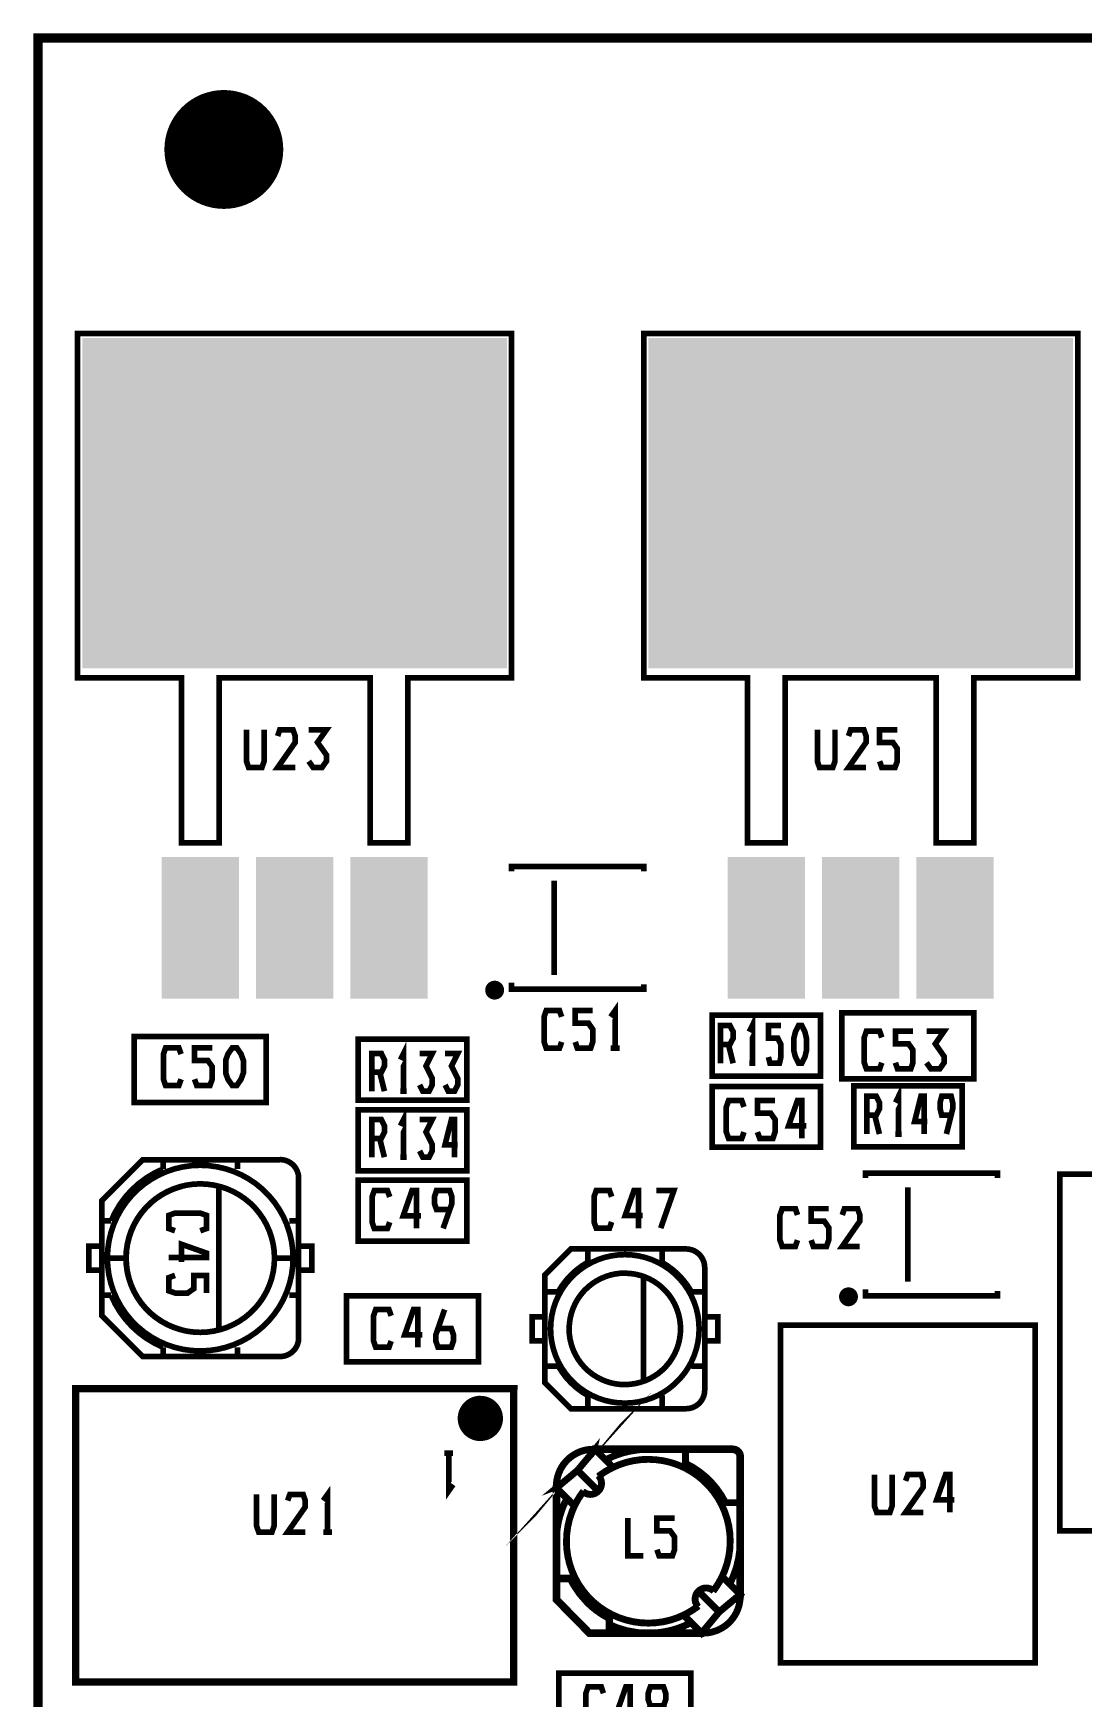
# Model space of a CAD drawing. Extents: x 0 to 130, y 331 to 429.
# Drawn here: x -0.19 to 28.09, y 384.32 to 429.15 of the extents above; entities that cross this region are included whole.
import ezdxf

# ---------------------------------------------------------------- set-up
doc = ezdxf.new("R2010")
doc.units = 0
doc.header["$MEASUREMENT"] = 0
doc.layers.get('0').update_dxf_attribs({"linetype": 'CONTINUOUS'})
for name, color, linetype in [('23-325-0_AST', 7, 'CONTINUOUS'), ('23-325-0_DRD', 1, 'CONTINUOUS'), ('THRUHOLE_NPT', 13, 'CONTINUOUS')]:
    doc.layers.add(name, color=color, linetype=linetype)

# ---------------------------------------------------------------- blocks, each defined once
blk = doc.blocks.new('RECTANGLE_59')
blk.add_solid([(1.905, 1.0414), (1.905, -1.0414), (-1.905, 1.0414), (-1.905, -1.0414)])
blk = doc.blocks.new('RECTANGLE_60')
blk.add_solid([(4.445, 5.715), (4.445, -5.715), (-4.445, 5.715), (-4.445, -5.715)])
blk = doc.blocks.new('ROUND_1')
at = {"const_width": 1.6002}
blk.add_lwpolyline([(-0.8001, 0, 1), (0.8001, 0, 1)], format="xyb", close=True, dxfattribs=at)

msp = doc.modelspace()

# ---------------------------------------------------------------- linework, layer by layer
at = {"layer": '23-325-0_AST'}
for points, const_width in [([(-0.06048793756258419, 339.0215713028746), (129.9392520624374, 339.0215713028746), (129.9392520624374, 429.0213913028746), (-0.06048793756258419, 429.0213913028746), (-0.06048793756258419, 339.0215713028746)], 0.254), ([(12.68777206243743, 411.7976513028746), (12.68777206243743, 421.0686513028746), (1.003772062437406, 421.0686513028746), (1.003772062437406, 411.7976513028746), (1.130772062437416, 411.7976513028746), (3.797772062437389, 411.7976513028746), (3.797772062437389, 407.3526513028746), (4.813772062437408, 407.3526513028746), (4.813772062437408, 411.7976513028746), (8.87777206243743, 411.7976513028746), (8.87777206243743, 407.3526513028746), (9.893772062437392, 407.3526513028746), (9.893772062437392, 411.7976513028746), (12.68777206243743, 411.7976513028746)], 0.1524), ([(27.92777206243744, 411.7976513028746), (27.92777206243744, 421.0686513028746), (16.24377206243742, 421.0686513028746), (16.24377206243742, 411.7976513028746), (16.37077206243742, 411.7976513028746), (19.0377720624374, 411.7976513028746), (19.0377720624374, 407.3526513028746), (20.05377206243742, 407.3526513028746), (20.05377206243742, 411.7976513028746), (24.11777206243744, 411.7976513028746), (24.11777206243744, 407.3526513028746), (25.1337720624374, 407.3526513028746), (25.1337720624374, 411.7976513028746), (27.92777206243744, 411.7976513028746)], 0.1524), ([(6.025352062437435, 410.3981113028746), (6.025352062437435, 409.5522913028746), (5.964392062437412, 409.3821113028746), (5.608792062437431, 409.3821113028746), (5.550372062437418, 409.5522913028746), (5.550372062437418, 410.3981113028746)], 0.1524), ([(6.863552062437407, 409.3821113028746), (6.38857206243739, 409.3821113028746), (6.863552062437407, 410.0602913028746), (6.863552062437407, 410.2304713028746), (6.802592062437441, 410.3981113028746), (6.446992062437403, 410.3981113028746), (6.38857206243739, 410.2304713028746)], 0.1524), ([(7.226772062437419, 409.5522913028746), (7.346152062437397, 409.3821113028746), (7.5823720624374, 409.3821113028746), (7.701752062437436, 409.5522913028746), (7.701752062437436, 409.7224713028746), (7.462992062437422, 410.0602913028746), (7.701752062437436, 410.3981113028746), (7.226772062437419, 410.3981113028746)], 0.1524), ([(21.3923520624374, 410.3981113028746), (21.3923520624374, 409.5522913028746), (21.33139206243743, 409.3821113028746), (20.97579206243739, 409.3821113028746), (20.91737206243744, 409.5522913028746), (20.91737206243744, 410.3981113028746)], 0.1524), ([(22.23055206243743, 409.3821113028746), (21.75557206243741, 409.3821113028746), (22.23055206243743, 410.0602913028746), (22.23055206243743, 410.2304713028746), (22.1695920624374, 410.3981113028746), (21.81399206243742, 410.3981113028746), (21.75557206243741, 410.2304713028746)], 0.1524), ([(22.59377206243744, 409.5522913028746), (22.65219206243739, 409.3821113028746), (23.00779206243743, 409.3821113028746), (23.0687520624374, 409.5522913028746), (23.0687520624374, 409.8901113028746), (22.94937206243742, 410.0602913028746), (22.59377206243744, 410.0602913028746), (22.59377206243744, 410.3981113028746), (23.0687520624374, 410.3981113028746)], 0.1524), ([(16.24377206243742, 406.5906513028746), (16.24377206243742, 406.7176513028746), (12.68777206243743, 406.7176513028746), (12.68777206243743, 406.5906513028746)], 0.1524), ([(13.8307720624374, 406.3366513028747), (13.8307720624374, 403.7966513028746)], 0.1524), ([(12.39059206243741, 403.4664513028746), (12.0705520624374, 403.4664513028746)], 0.1524), ([(12.1543720624374, 403.2302313028746), (12.1543720624374, 403.5502713028746)], 0.1524), ([(12.2915320624374, 403.2226113028746), (12.2915320624374, 403.5578913028746)], 0.1524), ([(16.24377206243742, 403.5426513028746), (16.24377206243742, 403.4156513028746), (12.68777206243743, 403.4156513028746), (12.68777206243743, 403.5934513028747)], 0.1524), ([(12.39821206243744, 403.3292913028747), (12.06293206243743, 403.3292913028747)], 0.1524), ([(15.47415206243744, 401.8256113028746), (15.47415206243744, 402.8416113028746), (15.35477206243741, 402.6714313028746)], 0.1524), ([(14.03397206243744, 401.9957913028746), (13.97555206243743, 401.8256113028746), (13.61995206243739, 401.8256113028746), (13.56153206243744, 401.9957913028746), (13.56153206243744, 402.6714313028746), (13.61995206243739, 402.8416113028746), (13.97555206243743, 402.8416113028746), (14.03397206243744, 402.6714313028746)], 0.1524), ([(14.39973206243741, 401.9957913028746), (14.45815206243742, 401.8256113028746), (14.8137520624374, 401.8256113028746), (14.87217206243741, 401.9957913028746), (14.87217206243741, 402.3336113028746), (14.75533206243739, 402.5037913028746), (14.39973206243741, 402.5037913028746), (14.39973206243741, 402.8416113028746), (14.87217206243741, 402.8416113028746)], 0.1524), ([(21.0062720624374, 402.7171513028746), (18.08527206243741, 402.7171513028746), (18.08527206243741, 401.0788513028746), (21.0062720624374, 401.0788513028746), (21.0062720624374, 402.7171513028746)], 0.1524), ([(19.16731206243742, 401.4217513028746), (19.16731206243742, 402.4377513028746), (19.08349206243741, 402.2675713028746)], 0.1524), ([(25.1337720624374, 402.7806513028746), (25.1337720624374, 401.0026513028746), (21.57777206243742, 401.0026513028746), (21.57777206243742, 402.7806513028746), (25.1337720624374, 402.7806513028746)], 0.1524), ([(2.527772062437407, 400.3676513028746), (2.527772062437407, 402.1456513028746), (6.08377206243739, 402.1456513028746), (6.08377206243739, 400.3676513028746), (2.527772062437407, 400.3676513028746)], 0.1524), ([(8.560272062437434, 400.4311513028746), (11.48127206243743, 400.4311513028746), (11.48127206243743, 402.0694513028747), (8.560272062437434, 402.0694513028747), (8.560272062437434, 400.4311513028746)], 0.1524), ([(18.31133206243743, 401.9297513028746), (18.56533206243739, 401.9297513028746), (18.65169206243741, 402.0973913028746), (18.65169206243741, 402.2675713028746), (18.56533206243739, 402.4377513028746), (18.31133206243743, 402.4377513028746), (18.31133206243743, 401.4217513028746)], 0.1524), ([(19.59911206243743, 401.5893913028746), (19.64229206243743, 401.4217513028746), (19.8962920624374, 401.4217513028746), (19.93693206243739, 401.5893913028746), (19.93693206243739, 401.9297513028746), (19.85311206243739, 402.0973913028746), (19.59911206243743, 402.0973913028746), (19.59911206243743, 402.4377513028746), (19.93693206243739, 402.4377513028746)], 0.1524), ([(20.41191206243741, 401.4217513028746), (20.32809206243741, 401.5893913028746), (20.2849120624374, 401.7595713028746), (20.2849120624374, 402.0973913028746), (20.32809206243741, 402.2675713028746), (20.41191206243741, 402.4377513028746), (20.49573206243741, 402.4377513028746), (20.58209206243743, 402.2675713028746), (20.62273206243742, 402.0973913028746), (20.62273206243742, 401.7595713028746), (20.58209206243743, 401.5893913028746), (20.49573206243741, 401.4217513028746), (20.41191206243741, 401.4217513028746)], 0.1524), ([(22.65219206243739, 401.4369913028746), (22.59377206243744, 401.2693513028746), (22.2381720624374, 401.2693513028746), (22.17975206243744, 401.4369913028746), (22.17975206243744, 402.1151713028746), (22.2381720624374, 402.2853513028746), (22.59377206243744, 402.2853513028746), (22.65219206243739, 402.1151713028746)], 0.1524), ([(23.01795206243742, 401.4369913028746), (23.07637206243743, 401.2693513028746), (23.43197206243741, 401.2693513028746), (23.49039206243742, 401.4369913028746), (23.49039206243742, 401.7773513028746), (23.3735520624374, 401.9449913028747), (23.01795206243742, 401.9449913028747), (23.01795206243742, 402.2853513028746), (23.49039206243742, 402.2853513028746)], 0.1524), ([(23.85615206243739, 401.4369913028746), (23.97299206243741, 401.2693513028746), (24.21175206243743, 401.2693513028746), (24.32859206243739, 401.4369913028746), (24.32859206243739, 401.6071713028746), (24.09237206243739, 401.9449913028747), (24.32859206243739, 402.2853513028746), (23.85615206243739, 402.2853513028746)], 0.1524), ([(3.790152062437414, 400.9924913028746), (3.729192062437392, 400.8223113028747), (3.37359206243741, 400.8223113028747), (3.315172062437398, 400.9924913028746), (3.315172062437398, 401.6681313028746), (3.37359206243741, 401.8383113028746), (3.729192062437392, 401.8383113028746), (3.790152062437414, 401.6681313028746)], 0.1524), ([(4.153372062437427, 400.9924913028746), (4.211792062437439, 400.8223113028747), (4.56739206243742, 400.8223113028747), (4.628352062437443, 400.9924913028746), (4.628352062437443, 401.3303113028746), (4.508972062437408, 401.5004913028747), (4.153372062437427, 401.5004913028747), (4.153372062437427, 401.8383113028746), (4.628352062437443, 401.8383113028746)], 0.1524), ([(5.16937206243739, 400.8223113028747), (5.049992062437411, 400.9924913028746), (4.991572062437399, 401.1601313028746), (4.991572062437399, 401.5004913028747), (5.049992062437411, 401.6681313028746), (5.16937206243739, 401.8383113028746), (5.288752062437425, 401.8383113028746), (5.405592062437393, 401.6681313028746), (5.466552062437415, 401.5004913028747), (5.466552062437415, 401.1601313028746), (5.405592062437393, 400.9924913028746), (5.288752062437425, 400.8223113028747), (5.16937206243739, 400.8223113028747)], 0.1524), ([(8.9260320624374, 401.1779113028746), (9.18003206243742, 401.1779113028746), (9.263852062437422, 401.3480913028746), (9.263852062437422, 401.5157313028747), (9.18003206243742, 401.6859113028746), (8.9260320624374, 401.6859113028746), (8.9260320624374, 400.6699113028747)], 0.1524), ([(9.779472062437435, 400.6699113028747), (9.779472062437435, 401.6859113028746), (9.695652062437432, 401.5157313028747)], 0.1524), ([(10.21127206243744, 400.8400913028746), (10.2976320624374, 400.6699113028747), (10.46527206243741, 400.6699113028747), (10.55163206243742, 400.8400913028746), (10.55163206243742, 401.0077313028746), (10.3814520624374, 401.3480913028746), (10.55163206243742, 401.6859113028746), (10.21127206243744, 401.6859113028746)], 0.1524), ([(10.89707206243742, 400.8400913028746), (10.98343206243743, 400.6699113028747), (11.15107206243744, 400.6699113028747), (11.23743206243739, 400.8400913028746), (11.23743206243739, 401.0077313028746), (11.06725206243743, 401.3480913028746), (11.23743206243739, 401.6859113028746), (10.89707206243742, 401.6859113028746)], 0.1524), ([(15.59353206243742, 401.8256113028746), (15.35477206243741, 401.8256113028746)], 0.1524), ([(18.5246920624374, 401.9297513028746), (18.65169206243741, 401.4217513028746)], 0.1524), ([(9.136852062437413, 401.1779113028746), (9.263852062437422, 400.6699113028747)], 0.1524), ([(19.25113206243742, 401.4217513028746), (19.08349206243741, 401.4217513028746)], 0.1524), ([(18.08527206243741, 399.1611513028746), (21.0062720624374, 399.1611513028746), (21.0062720624374, 400.7994513028746), (18.08527206243741, 400.7994513028746), (18.08527206243741, 399.1611513028746)], 0.1524), ([(24.81627206243741, 400.8121513028746), (21.89527206243741, 400.8121513028746), (21.89527206243741, 399.1738513028747), (24.81627206243741, 399.1738513028747), (24.81627206243741, 400.8121513028746)], 0.1524), ([(23.10431206243743, 399.5167513028746), (23.10431206243743, 400.5327513028746), (23.02049206243743, 400.3625713028746)], 0.1524), ([(9.865832062437391, 400.6699113028747), (9.695652062437432, 400.6699113028747)], 0.1524), ([(18.9412520624374, 399.5700913028746), (18.88283206243744, 399.3999113028746), (18.52723206243741, 399.3999113028746), (18.46627206243744, 399.5700913028746), (18.46627206243744, 400.2457313028746), (18.52723206243741, 400.4159113028746), (18.88283206243744, 400.4159113028746), (18.9412520624374, 400.2457313028746)], 0.1524), ([(19.30447206243741, 399.5700913028746), (19.36543206243743, 399.3999113028746), (19.72103206243742, 399.3999113028746), (19.77945206243743, 399.5700913028746), (19.77945206243743, 399.9079113028747), (19.66007206243739, 400.0780913028746), (19.30447206243741, 400.0780913028746), (19.30447206243741, 400.4159113028746), (19.77945206243743, 400.4159113028746)], 0.1524), ([(20.6176520624374, 399.7377313028746), (20.14267206243744, 399.7377313028746), (20.3814320624374, 400.4159113028746), (20.49827206243742, 400.4159113028746), (20.49827206243742, 399.3999113028746)], 0.1524), ([(22.24833206243744, 400.0247513028746), (22.5023320624374, 400.0247513028746), (22.58869206243742, 400.1923913028746), (22.58869206243742, 400.3625713028746), (22.5023320624374, 400.5327513028746), (22.24833206243744, 400.5327513028746), (22.24833206243744, 399.5167513028746)], 0.1524), ([(23.8739320624374, 399.8545713028746), (23.53611206243744, 399.8545713028746), (23.7062920624374, 400.5327513028746), (23.7901120624374, 400.5327513028746), (23.7901120624374, 399.5167513028746)], 0.1524), ([(24.51909206243744, 400.0247513028746), (24.26509206243742, 400.0247513028746), (24.22191206243741, 400.1923913028746), (24.22191206243741, 400.3625713028746), (24.26509206243742, 400.5327513028746), (24.51909206243744, 400.5327513028746), (24.55973206243743, 400.3625713028746), (24.55973206243743, 400.1923913028746), (24.39209206243743, 399.5167513028746)], 0.1524), ([(8.560272062437434, 398.5261513028746), (11.48127206243743, 398.5261513028746), (11.48127206243743, 400.1644513028746), (8.560272062437434, 400.1644513028746), (8.560272062437434, 398.5261513028746)], 0.1524), ([(8.9260320624374, 399.3999113028746), (9.18003206243742, 399.3999113028746), (9.263852062437422, 399.5700913028746), (9.263852062437422, 399.7377313028746), (9.18003206243742, 399.9079113028747), (8.9260320624374, 399.9079113028747), (8.9260320624374, 398.8919113028746)], 0.1524), ([(9.779472062437435, 398.8919113028746), (9.779472062437435, 399.9079113028747), (9.695652062437432, 399.7377313028746)], 0.1524), ([(10.21127206243744, 399.0620913028746), (10.2976320624374, 398.8919113028746), (10.46527206243741, 398.8919113028746), (10.55163206243742, 399.0620913028746), (10.55163206243742, 399.2297313028746), (10.3814520624374, 399.5700913028746), (10.55163206243742, 399.9079113028747), (10.21127206243744, 399.9079113028747)], 0.1524), ([(11.23743206243739, 399.2297313028746), (10.89707206243742, 399.2297313028746), (11.06725206243743, 399.9079113028747), (11.15107206243744, 399.9079113028747), (11.15107206243744, 398.8919113028746)], 0.1524), ([(22.46169206243741, 400.0247513028746), (22.58869206243742, 399.5167513028746)], 0.1524), ([(9.136852062437413, 399.3999113028746), (9.263852062437422, 398.8919113028746)], 0.1524), ([(23.18813206243743, 399.5167513028746), (23.02049206243743, 399.5167513028746)], 0.1524), ([(1.656552062437413, 397.1774113028746), (1.656552062437413, 397.7260513028746), (2.756372062437435, 398.8258713028746), (3.305012062437413, 398.8258713028746), (3.305012062437413, 398.5769513028746)], 0.1524), ([(3.305012062437413, 398.8258713028746), (5.306532062437441, 398.8258713028746), (6.454612062437434, 398.8258713028746)], 0.1524), ([(5.306532062437441, 398.5769513028746), (5.306532062437441, 398.8258713028746)], 0.1524), ([(9.865832062437391, 398.8919113028746), (9.695652062437432, 398.8919113028746)], 0.1524), ([(4.806152062437434, 394.2462513028746), (4.806152062437434, 398.1070513028747)], 0.1524), ([(6.954992062437441, 398.3280313028746), (6.954992062437441, 397.1774113028746), (6.954992062437441, 396.5017713028746)], 0.1524), ([(11.48127206243743, 398.2721513028746), (8.560272062437434, 398.2721513028746), (8.560272062437434, 396.6338513028746), (11.48127206243743, 396.6338513028746), (11.48127206243743, 398.2721513028746)], 0.1524), ([(25.76877206243745, 398.3356513028746), (25.76877206243745, 398.4626513028746), (22.21277206243741, 398.4626513028746), (22.21277206243741, 398.3356513028746)], 0.1524), ([(23.35577206243744, 398.0816513028746), (23.35577206243744, 395.5416513028746)], 0.1524), ([(35.04485206243743, 398.4372513028746), (27.44517206243739, 398.4372513028746), (27.44517206243739, 388.8360513028746), (37.0463720624374, 388.8360513028746), (37.0463720624374, 396.4357313028746), (35.04485206243743, 398.4372513028746)], 0.1524), ([(9.406092062437438, 397.1443913028746), (9.345132062437415, 396.9767513028746), (8.989532062437434, 396.9767513028746), (8.931112062437421, 397.1443913028746), (8.931112062437421, 397.8225713028746), (8.989532062437434, 397.9927513028746), (9.345132062437415, 397.9927513028746), (9.406092062437438, 397.8225713028746)], 0.1524), ([(10.24429206243741, 397.3145713028746), (9.769312062437393, 397.3145713028746), (10.0055320624374, 397.9927513028746), (10.12491206243743, 397.9927513028746), (10.12491206243743, 396.9767513028746)], 0.1524), ([(11.02153206243742, 397.4847513028747), (10.66593206243743, 397.4847513028747), (10.60751206243742, 397.6523913028746), (10.60751206243742, 397.8225713028746), (10.66593206243743, 397.9927513028746), (11.02153206243742, 397.9927513028746), (11.08249206243744, 397.8225713028746), (11.08249206243744, 397.6523913028746), (10.84373206243743, 396.9767513028746)], 0.1524), ([(15.3801720624374, 397.1494713028746), (15.32175206243744, 396.9818313028746), (14.9661520624374, 396.9818313028746), (14.90519206243744, 397.1494713028746), (14.90519206243744, 397.8276513028746), (14.9661520624374, 397.9978313028746), (15.32175206243744, 397.9978313028746), (15.3801720624374, 397.8276513028746)], 0.1524), ([(16.21837206243742, 397.3196513028746), (15.74339206243741, 397.3196513028746), (15.98215206243742, 397.9978313028746), (16.09899206243739, 397.9978313028746), (16.09899206243739, 396.9818313028746)], 0.1524), ([(16.70097206243742, 396.9818313028746), (17.0565720624374, 397.9978313028746), (16.58159206243744, 397.9978313028746)], 0.1524), ([(1.905472062437411, 397.1774113028746), (1.656552062437413, 397.1774113028746), (1.656552062437413, 396.5017713028746)], 0.1524), ([(3.627592062437429, 396.9132513028746), (3.459952062437424, 396.9716713028746), (3.459952062437424, 397.3272713028746), (3.627592062437429, 397.3882313028746), (4.305772062437427, 397.3882313028746), (4.475952062437443, 397.3272713028746), (4.475952062437443, 396.9716713028746), (4.305772062437427, 396.9132513028746)], 0.1524), ([(6.954992062437441, 397.1774113028746), (6.706072062437443, 397.1774113028746)], 0.1524), ([(20.38397206243741, 396.6617913028746), (20.3255520624374, 396.4916113028746), (19.96995206243741, 396.4916113028746), (19.9115320624374, 396.6617913028746), (19.9115320624374, 397.3374313028746), (19.96995206243741, 397.5076113028746), (20.3255520624374, 397.5076113028746), (20.38397206243741, 397.3374313028746)], 0.1524), ([(20.74973206243743, 396.6617913028746), (20.80815206243739, 396.4916113028746), (21.16375206243742, 396.4916113028746), (21.22217206243744, 396.6617913028746), (21.22217206243744, 396.9996113028746), (21.10533206243741, 397.1697913028746), (20.74973206243743, 397.1697913028746), (20.74973206243743, 397.5076113028746), (21.22217206243744, 397.5076113028746)], 0.1524), ([(22.06037206243741, 396.4916113028746), (21.5879320624374, 396.4916113028746), (22.06037206243741, 397.1697913028746), (22.06037206243741, 397.3374313028746), (22.0019520624374, 397.5076113028746), (21.64635206243742, 397.5076113028746), (21.5879320624374, 397.3374313028746)], 0.1524), ([(1.306032062437396, 395.8515313028746), (1.306032062437396, 396.5017713028746), (1.656552062437413, 396.5017713028746), (1.656552062437413, 395.8515313028746), (1.306032062437396, 395.8515313028746)], 0.1524), ([(3.797772062437389, 396.0750513028746), (3.797772062437389, 396.5500313028746), (4.475952062437443, 396.3112713028746), (4.475952062437443, 396.1944313028746), (3.459952062437424, 396.1944313028746)], 0.1524), ([(6.954992062437441, 395.8515313028746), (7.305512062437401, 395.8515313028746), (7.305512062437401, 396.5017713028746), (6.954992062437441, 396.5017713028746), (6.954992062437441, 395.8515313028746), (6.954992062437441, 395.1758913028746), (6.706072062437443, 395.1758913028746)], 0.1524), ([(14.73501206243742, 396.4230313028746), (14.28543206243739, 396.4230313028746), (13.58439206243742, 395.7219913028746), (13.58439206243742, 395.2724113028746)], 0.1524), ([(16.73653206243745, 396.0623513028746), (16.73653206243745, 396.4230313028746), (14.73501206243742, 396.4230313028746), (14.73501206243742, 396.0623513028746)], 0.1524), ([(16.73653206243745, 396.4230313028746), (17.38677206243739, 396.4230313028746)], 0.1524), ([(1.905472062437411, 395.1758913028746), (1.656552062437413, 395.1758913028746), (1.656552062437413, 395.8515313028746)], 0.1524), ([(2.31187206243743, 396.1766513028746), (2.30679206243741, 396.1766513028746), (1.806412062437403, 396.1766513028746)], 0.1524), ([(6.304752062437444, 396.1766513028746), (6.805132062437394, 396.1766513028746)], 0.1524), ([(17.88461206243744, 395.9226513028746), (17.88461206243744, 395.2724113028746)], 0.1524), ([(3.627592062437429, 395.7118313028746), (3.459952062437424, 395.6508713028746), (3.459952062437424, 395.2952713028747), (3.627592062437429, 395.2368513028746), (3.967952062437405, 395.2368513028746), (4.135592062437411, 395.3562313028746), (4.135592062437411, 395.7118313028746), (4.475952062437443, 395.7118313028746), (4.475952062437443, 395.2368513028746)], 0.1524), ([(16.23615206243744, 395.6864313028746), (16.23615206243744, 392.8568713028747)], 0.1524), ([(1.656552062437413, 395.1758913028746), (1.656552062437413, 394.6272513028746), (2.756372062437435, 393.5274313028746), (3.305012062437413, 393.5274313028746), (3.305012062437413, 393.7763513028746)], 0.1524), ([(6.954992062437441, 394.0278113028746), (6.954992062437441, 395.1758913028746)], 0.1524), ([(11.79877206243742, 395.1606513028746), (11.79877206243742, 393.3826513028746), (8.242772062437439, 393.3826513028746), (8.242772062437439, 395.1606513028746), (11.79877206243742, 395.1606513028746)], 0.1524), ([(13.94507206243742, 395.2724113028746), (13.58439206243742, 395.2724113028746), (13.58439206243742, 394.5967713028746), (13.58439206243742, 393.9465313028746), (13.23641206243741, 393.9465313028746), (13.23641206243741, 394.5967713028746), (13.58693206243743, 394.5967713028746)], 0.1524), ([(17.52393206243744, 393.2708913028746), (17.88461206243744, 393.2708913028746), (17.88461206243744, 393.9465313028746), (17.88461206243744, 394.5967713028746), (17.88461206243744, 395.2724113028746), (17.52393206243744, 395.2724113028746)], 0.1524), ([(21.92321206243741, 395.0742913028746), (21.5879320624374, 395.0742913028746)], 0.1524), ([(21.91559206243744, 395.2114513028747), (21.59555206243743, 395.2114513028747)], 0.1524), ([(21.67937206243744, 394.9752313028746), (21.67937206243744, 395.2952713028747)], 0.1524), ([(21.81653206243743, 394.9676113028746), (21.81653206243743, 395.3028913028746)], 0.1524), ([(25.76877206243745, 395.2876513028746), (25.76877206243745, 395.1606513028746), (22.21277206243741, 395.1606513028746), (22.21277206243741, 395.3384513028746)], 0.1524), ([(9.444192062437423, 393.9439913028746), (9.385772062437411, 393.7763513028746), (9.03017206243743, 393.7763513028746), (8.971752062437417, 393.9439913028746), (8.971752062437417, 394.6221713028746), (9.03017206243743, 394.7923513028746), (9.385772062437411, 394.7923513028746), (9.444192062437423, 394.6221713028746)], 0.1524), ([(10.2823920624374, 394.1141713028746), (9.80995206243739, 394.1141713028746), (10.04617206243739, 394.7923513028746), (10.16555206243743, 394.7923513028746), (10.16555206243743, 393.7763513028746)], 0.1524), ([(10.70657206243743, 394.2843513028746), (11.06217206243741, 394.2843513028746), (11.12059206243742, 394.1141713028746), (11.12059206243742, 393.9439913028746), (11.06217206243741, 393.7763513028746), (10.70657206243743, 393.7763513028746), (10.64815206243742, 393.9439913028746), (10.64815206243742, 394.1141713028746), (10.88437206243742, 394.7923513028746)], 0.1524), ([(17.88715206243739, 393.9465313028746), (18.2351320624374, 393.9465313028746), (18.2351320624374, 394.5967713028746), (17.8896920624374, 394.5967713028746)], 0.1524), ([(26.73397206243743, 385.2800513028747), (26.78477206243741, 385.2800513028747), (26.78477206243741, 394.3732513028746), (19.92677206243741, 394.3732513028746), (19.92677206243741, 385.2800513028747), (26.73397206243743, 385.2800513028747)], 0.1524), ([(5.306532062437441, 393.5274313028746), (5.306532062437441, 393.7763513028746)], 0.1524), ([(13.94507206243742, 393.2708913028746), (13.58439206243742, 393.2708913028746), (13.58439206243742, 393.9465313028746)], 0.1524), ([(3.305012062437413, 393.5274313028746), (5.306532062437441, 393.5274313028746), (6.454612062437434, 393.5274313028746)], 0.1524), ([(13.58439206243742, 393.2708913028746), (13.58439206243742, 392.8213113028746), (14.28543206243739, 392.1228113028747), (14.73501206243742, 392.1228113028747), (14.73501206243742, 392.4834913028747)], 0.1524), ([(17.88461206243744, 393.2708913028746), (17.88461206243744, 392.6206513028746)], 0.1524), ([(12.74111206243742, 392.4606313028746), (12.74619206243739, 392.6612913028746), (0.9504320624374145, 392.6612913028746), (0.9504320624374145, 384.7669713028746), (12.74111206243742, 384.7669713028746), (12.74111206243742, 392.4606313028746)], 0.20066), ([(12.22549206243741, 392.2040913028746), (11.46603206243742, 392.2040913028746)], 0.20066), ([(11.50413206243741, 391.4827313028746), (11.50413206243741, 392.2421913028746)], 0.20066), ([(11.68447206243741, 391.3785913028746), (11.68447206243741, 392.3463313028746)], 0.20066), ([(11.86481206243741, 391.3531913028746), (11.86481206243741, 392.3717313028747)], 0.20066), ([(12.04515206243741, 391.3938313028746), (12.04515206243741, 392.3310913028746)], 0.20066), ([(12.2229520624374, 391.5208313028746), (12.2229520624374, 392.2040913028746)], 0.20066), ([(14.93313206243744, 391.0280713028747), (14.93059206243743, 391.0255313028746), (14.46069206243743, 390.4616513028746), (14.47339206243743, 390.4743513028747), (14.45053206243739, 390.4489513028746), (15.0067920624374, 389.8926913028746), (15.03219206243739, 389.9155513028746), (14.47339206243743, 390.4743513028747)], 0.1524), ([(14.73501206243742, 392.1228113028747), (16.73653206243745, 392.1228113028747), (16.73653206243745, 392.4834913028747)], 0.1524), ([(12.35503206243743, 391.8434113028746), (11.3364920624374, 391.8434113028746)], 0.20066), ([(12.32963206243744, 392.0237513028746), (11.36189206243739, 392.0237513028746)], 0.20066), ([(16.73653206243745, 392.1228113028747), (17.38677206243739, 392.1228113028747)], 0.1524), ([(12.31439206243743, 391.6630713028746), (11.3771320624374, 391.6630713028746)], 0.20066), ([(12.18739206243743, 391.4852713028746), (11.50413206243741, 391.4852713028746)], 0.20066), ([(10.87675206243739, 390.9264713028746), (11.11297206243739, 390.9264713028746)], 0.1524), ([(10.99359206243741, 390.9264713028746), (10.99359206243741, 389.9104713028746), (11.11297206243739, 390.0806513028746)], 0.1524), ([(14.3844920624374, 389.4761313028746), (13.86887206243739, 389.9892113028747), (14.44799206243744, 390.4718113028746), (14.47339206243743, 390.4514913028746), (14.94583206243743, 391.0179113028746), (14.95599206243742, 391.0458513028746)], 0.1524), ([(15.39033206243744, 390.5480113028746), (14.93567206243739, 391.0026713028746), (14.47339206243743, 390.4514913028746), (13.91967206243743, 389.9866713028746), (14.37433206243742, 389.5320113028746)], 0.1524), ([(14.9102720624374, 391.0128313028746), (14.91535206243742, 391.0331513028746), (14.44799206243744, 390.4718113028746), (14.46069206243743, 390.4616513028746), (13.89681206243739, 389.9917513028746), (13.89427206243744, 389.9892113028747)], 0.1524), ([(14.44799206243744, 390.4718113028746), (14.93313206243744, 391.0534713028746), (15.44621206243744, 390.5403913028746), (15.4081120624374, 390.5200713028746)], 0.1524), ([(14.95599206243742, 391.0458513028746), (14.88741206243742, 391.0481733028746)], 0.1524), ([(14.93313206243744, 391.0280713028747), (14.88741206243742, 391.0291213028746)], 0.1524), ([(14.9102720624374, 391.0128313028746), (14.88741206243742, 391.0130973028746)], 0.1524), ([(18.64153206243742, 391.0026713028746), (14.93313206243744, 391.0026713028746), (14.93313206243744, 391.0560113028746), (18.64153206243742, 391.0560113028746)], 0.1524), ([(16.3656920624374, 391.0458513028746), (16.36315206243739, 391.0458513028746)], 0.1524), ([(16.36823206243741, 391.0128313028746), (16.36315206243739, 391.0128353028746)], 0.1524), ([(16.36823206243741, 391.0128313028746), (16.3656920624374, 391.0458513028746)], 0.1524), ([(18.64407206243743, 391.0458513028746), (17.35121206243741, 391.0458513028746), (17.35121206243741, 390.6496113028746), (17.38423206243743, 390.6496113028746), (17.38423206243743, 391.0128313028746), (18.65423206243742, 391.0128313028746)], 0.1524), ([(13.87649206243742, 389.9663513028746), (13.90443206243742, 389.9765113028746), (14.47085206243742, 390.4489513028746), (14.45053206243739, 390.4743513028747), (13.88919206243742, 390.0069913028746), (13.90951206243739, 390.0146113028746)], 0.1524), ([(15.20745206243743, 390.7613713028746), (15.22269206243743, 390.7308913028746)], 0.1524), ([(17.37407206243739, 390.6648513028746), (17.35883206243744, 390.6343713028746)], 0.1524), ([(18.43325206243742, 389.5751913028746), (18.8574320624374, 389.5751913028746), (18.8574320624374, 390.8299513028746)], 0.1524), ([(18.82441206243743, 390.8451913028746), (18.82441206243743, 389.6082113028746), (18.45357206243744, 389.6082113028746)], 0.1524), ([(18.86759206243744, 390.8324913028746), (18.86759206243744, 387.1215513028746), (18.81425206243739, 387.1215513028746), (18.81425206243739, 390.8426513028746)], 0.1524), ([(18.86759206243744, 390.8299513028746), (18.8574320624374, 390.8299513028746)], 0.1524), ([(7.734772062437401, 388.8004913028746), (7.734772062437401, 389.8164913028746), (7.615392062437422, 389.6488513028746)], 0.1524), ([(13.91967206243743, 386.9945513028746), (13.91967206243743, 389.9892113028747), (13.86633206243744, 389.9892113028747), (13.86633206243744, 386.9742313028746)], 0.1524), ([(13.87395206243741, 390.0349313028746), (13.8762740624374, 389.9663373028746)], 0.1524), ([(13.89173206243743, 390.0349313028746), (13.89278206243739, 389.9891433028746)], 0.1524), ([(13.90951206243739, 390.0349313028746), (13.90972006243743, 390.0146173028746)], 0.1524), ([(15.04489206243744, 390.3194113028746), (15.01949206243739, 390.2990913028746)], 0.1524), ([(15.02457206243741, 390.3219513028746), (15.04235206243743, 390.2965513028746)], 0.1524), ([(22.92905206243739, 390.3473513028746), (22.92905206243739, 389.5015313028746), (22.87063206243744, 389.3313513028746), (22.5150320624374, 389.3313513028746), (22.45407206243743, 389.5015313028746), (22.45407206243743, 390.3473513028746)], 0.1524), ([(23.76725206243742, 389.3313513028746), (23.29227206243741, 389.3313513028746), (23.76725206243742, 390.0095313028746), (23.76725206243742, 390.1797113028746), (23.70883206243741, 390.3473513028746), (23.35323206243743, 390.3473513028746), (23.29227206243741, 390.1797113028746)], 0.1524), ([(24.60545206243739, 389.6717113028746), (24.13047206243743, 389.6717113028746), (24.36923206243745, 390.3473513028746), (24.48607206243742, 390.3473513028746), (24.48607206243742, 389.3313513028746)], 0.1524), ([(6.294592062437403, 389.8164913028746), (6.294592062437403, 388.9706713028746), (6.23617206243739, 388.8004913028746), (5.880572062437409, 388.8004913028746), (5.819612062437443, 388.9706713028746), (5.819612062437443, 389.8164913028746)], 0.1524), ([(7.132792062437431, 388.8004913028746), (6.657812062437415, 388.8004913028746), (7.132792062437431, 389.4786713028746), (7.132792062437431, 389.6488513028746), (7.074372062437419, 389.8164913028746), (6.718772062437438, 389.8164913028746), (6.657812062437415, 389.6488513028746)], 0.1524), ([(13.87649206243742, 388.5566513028746), (13.90951206243739, 388.5541113028746), (13.91967206243743, 388.8004913028746), (13.93237206243742, 388.8970113028746), (13.9399920624374, 388.9452713028746), (13.96539206243739, 389.0849713028746), (13.97555206243743, 389.1306913028747), (13.98825206243743, 389.1764113028746), (14.01365206243742, 389.2678513028746), (14.02889206243742, 389.3135713028746), (14.04159206243742, 389.3567513028746), (14.07461206243744, 389.4456513028746), (14.0923920624374, 389.4888313028746), (14.13049206243744, 389.5751913028746), (14.19145206243741, 389.6996513028746), (14.16097206243739, 389.7148913028746), (14.10001206243743, 389.5878913028746), (14.0796920624374, 389.5447113028746), (14.06191206243744, 389.5015313028746), (14.01111206243741, 389.3694513028746), (13.9958720624374, 389.3237313028746), (13.9831720624374, 389.2780113028746), (13.9679320624374, 389.2322913028746), (13.9552320624374, 389.1865713028747), (13.90697206243743, 388.9478113028746), (13.8993520624374, 388.8995513028746), (13.88919206243742, 388.8030313028746), (13.87649206243742, 388.5566513028746)], 0.1524), ([(14.60039206243744, 389.9003113028746), (14.62579206243743, 389.8799913028746)], 0.1524), ([(14.60293206243739, 389.8774513028746), (14.62325206243742, 389.9028513028746)], 0.1524), ([(16.23615206243744, 388.1604113028746), (15.81959206243744, 388.1604113028746), (15.81959206243744, 389.1764113028746)], 0.1524), ([(16.5993720624374, 388.3280513028746), (16.65779206243741, 388.1604113028746), (17.01339206243739, 388.1604113028746), (17.07435206243741, 388.3280513028746), (17.07435206243741, 388.6684113028746), (16.95497206243743, 388.8360513028746), (16.5993720624374, 388.8360513028746), (16.5993720624374, 389.1764113028746), (17.07435206243741, 389.1764113028746)], 0.1524), ([(7.851612062437425, 388.8004913028746), (7.615392062437422, 388.8004913028746)], 0.1524), ([(18.8574320624374, 388.5541113028746), (18.82441206243743, 388.5566513028746), (18.82441206243743, 388.5515713028746)], 0.1524), ([(14.27527206243741, 387.5279513028746), (14.27527206243741, 387.5787513028746), (13.86633206243744, 387.5787513028746), (13.86633206243744, 386.9742313028746), (14.7705720624374, 386.0547513028746), (15.34461206243742, 386.0547513028746), (15.34461206243742, 386.5017913028746), (15.27603206243742, 386.5373513028746), (15.22269206243743, 386.5678313028747), (15.07029206243743, 386.6643513028746), (15.0220320624374, 386.6973713028746), (14.87979206243739, 386.8091313028746), (14.83407206243743, 386.8497713028746), (14.79089206243742, 386.8904113028746), (14.74771206243742, 386.9310513028746), (14.70453206243741, 386.9742313028746), (14.66389206243741, 387.0174113028746), (14.62579206243743, 387.0631313028746), (14.5495920624374, 387.1545713028746), (14.51403206243742, 387.2028313028746), (14.38195206243739, 387.4060313028746), (14.35147206243744, 387.4568313028746), (14.32353206243744, 387.5101713028746), (14.29813206243739, 387.5660513028746), (14.24987206243742, 387.5431913028746), (14.30829206243743, 387.4314313028746), (14.33877206243744, 387.3780913028746), (14.47339206243743, 387.1723513028746), (14.5089520624374, 387.1240913028746), (14.71215206243744, 386.8929513028746), (14.75533206243739, 386.8523113028746), (14.80105206243741, 386.8091313028746), (14.84677206243742, 386.7684913028746), (14.89503206243739, 386.7303913028746), (14.94075206243741, 386.6922913028747), (15.09315206243741, 386.5856113028746), (15.14395206243739, 386.5525913028746), (15.19729206243744, 386.5221113028746), (15.25063206243743, 386.4916313028746), (15.29127206243743, 386.4713113028746), (15.29127206243743, 386.1055513028746), (14.79343206243743, 386.1055513028746), (13.91967206243743, 386.9945513028746), (13.91967206243743, 387.5279513028746), (14.27527206243741, 387.5279513028746)], 0.1524), ([(18.34943206243742, 387.6346313028746), (18.86505206243743, 387.1215513028746), (18.28339206243743, 386.6364113028746), (17.80079206243744, 386.0572913028746), (17.28771206243744, 386.5729113028746)], 0.1524), ([(17.34359206243744, 386.5627513028746), (17.79825206243743, 386.1080913028746), (18.2630720624374, 386.6618113028746), (18.81425206243739, 387.1240913028746), (18.3595920624374, 387.5787513028746)], 0.1524), ([(18.5399320624374, 387.4060313028746), (18.57041206243741, 387.3907913028746)], 0.1524), ([(17.72713206243742, 387.2206113028746), (17.70173206243743, 387.1952113028746), (18.26053206243739, 386.6364113028746), (18.28593206243744, 386.6618113028746), (17.72713206243742, 387.2206113028746)], 0.1524), ([(17.80079206243744, 386.0826913028747), (17.80333206243739, 386.0877713028746), (18.27323206243744, 386.6491113028746), (18.83711206243743, 387.1215513028746), (18.83965206243744, 387.1215513028746), (18.8447320624374, 387.1063113028746), (18.82441206243743, 387.0986913028746)], 0.1524), ([(18.85489206243739, 387.1444113028746), (18.82695206243744, 387.1367913028746), (18.26053206243739, 386.6643513028746), (18.28339206243743, 386.6364113028746), (18.8447320624374, 387.1063113028746)], 0.1524), ([(18.82441206243743, 387.0758313028746), (18.82414606243742, 387.0986853028746)], 0.1524), ([(18.83965206243744, 387.0758313028746), (18.83860206243742, 387.1215033028746)], 0.1524), ([(18.8574320624374, 387.0783713028746), (18.85527606243744, 387.1444373028746)], 0.1524), ([(17.52647206243739, 386.3493913028746), (17.51123206243739, 386.3798713028746), (17.38677206243739, 386.3189113028746), (17.34359206243744, 386.2985913028746), (17.30041206243743, 386.2808113028746), (17.25723206243742, 386.2630313028747), (17.21405206243742, 386.2477913028746), (17.1683320624374, 386.2300113028746), (17.12515206243739, 386.2173113028746), (17.07943206243743, 386.2020713028746), (17.03371206243742, 386.1893713028746), (16.9879920624374, 386.1766713028746), (16.94227206243744, 386.1639713028746), (16.89655206243742, 386.1538113028746), (16.75431206243741, 386.1284113028746), (16.70859206243739, 386.1207913028746), (16.66033206243742, 386.1157113028746), (16.61207206243739, 386.1080913028746), (16.3656920624374, 386.0979313028746), (16.23361206243743, 386.1004713028746), (16.14471206243741, 386.1080913028746), (16.1015320624374, 386.1106313028746), (16.05835206243739, 386.1157113028746), (15.80435206243743, 386.1614313028746), (15.76117206243742, 386.1715913028746), (15.72053206243743, 386.1842913028746), (15.55797206243744, 386.2325513028746), (15.51733206243739, 386.2477913028746), (15.4792320624374, 386.2630313028747), (15.44113206243742, 386.2782713028746), (15.32429206243739, 386.3290713028746), (15.3115920624374, 386.2985913028746), (15.34969206243744, 386.2808113028746), (15.42843206243742, 386.2477913028746), (15.46653206243741, 386.2325513028746), (15.50717206243741, 386.2173113028746), (15.5478120624374, 386.2020713028746), (15.7129120624374, 386.1512713028746), (15.75355206243739, 386.1411113028746), (15.7967320624374, 386.1309513028746), (15.83991206243741, 386.1207913028746), (15.8805520624374, 386.1106313028746), (15.96691206243742, 386.0953913028746), (16.01009206243742, 386.0903113028746), (16.05581206243744, 386.0826913028747), (16.09899206243739, 386.0776113028746), (16.1421720624374, 386.0750713028746), (16.23107206243742, 386.0674513028746), (16.36823206243741, 386.0649113028746), (16.6146120624374, 386.0776113028746), (16.66287206243743, 386.0826913028747), (16.71367206243741, 386.0877713028746), (16.76193206243744, 386.0953913028746), (16.99815206243744, 386.1436513028746), (17.0438720624374, 386.1563513028746), (17.08959206243742, 386.1715913028746), (17.13531206243744, 386.1842913028746), (17.1810320624374, 386.1995313028746), (17.31311206243743, 386.2503313028746), (17.35629206243743, 386.2681113028746), (17.39947206243744, 386.2884313028746), (17.52647206243739, 386.3493913028746)], 0.1524), ([(17.71443206243742, 386.8116713028746), (17.68903206243743, 386.7913513028746), (17.67633206243744, 386.8040513028747)], 0.1524), ([(17.67633206243744, 386.8040513028747), (17.68903206243743, 386.7913513028746)], 0.1524), ([(17.69157206243739, 386.8142113028746), (17.71189206243741, 386.7888113028746)], 0.1524), ([(17.82619206243743, 386.0979313028746), (18.28593206243744, 386.6389513028746), (18.26053206243739, 386.6618113028746), (17.78809206243744, 386.0953913028746), (17.77539206243739, 386.0674513028746)], 0.1524), ([(14.79343206243743, 386.1055513028746), (17.80079206243744, 386.1055513028746), (17.80079206243744, 386.0547513028746), (14.7705720624374, 386.0547513028746)], 0.1524), ([(17.77539206243739, 386.0674513028746), (17.84397206243744, 386.0651293028747)], 0.1524), ([(17.80079206243744, 386.0826913028747), (17.8465120624374, 386.0826913028747)], 0.1524), ([(17.82619206243743, 386.0979313028746), (17.84648406243741, 386.0985653028746)], 0.1524), ([(17.5137720624374, 385.0006513028746), (17.5137720624374, 383.2226513028746), (13.95777206243741, 383.2226513028746), (13.95777206243741, 385.0006513028746), (17.5137720624374, 385.0006513028746)], 0.1524), ([(15.1591920624374, 383.7839913028746), (15.10077206243744, 383.6163513028746), (14.7451720624374, 383.6163513028746), (14.68675206243739, 383.7839913028746), (14.68675206243739, 384.4621713028746), (14.7451720624374, 384.6323513028746), (15.10077206243744, 384.6323513028746), (15.1591920624374, 384.4621713028746)], 0.1524), ([(15.99739206243743, 383.9541713028746), (15.52495206243742, 383.9541713028746), (15.76117206243742, 384.6323513028746), (15.8805520624374, 384.6323513028746), (15.8805520624374, 383.6163513028746)], 0.1524), ([(16.77717206243739, 384.1243513028746), (16.8355920624374, 384.2919913028746), (16.8355920624374, 384.4621713028746), (16.77717206243739, 384.6323513028746), (16.42157206243741, 384.6323513028746), (16.36315206243739, 384.4621713028746), (16.36315206243739, 384.2919913028746), (16.42157206243741, 384.1243513028746), (16.77717206243739, 384.1243513028746), (16.8355920624374, 383.9541713028746), (16.8355920624374, 383.7839913028746), (16.77717206243739, 383.6163513028746), (16.42157206243741, 383.6163513028746), (16.36315206243739, 383.7839913028746), (16.36315206243739, 383.9541713028746), (16.42157206243741, 384.1243513028746)], 0.1524)]:
    msp.add_lwpolyline(points, dxfattribs=dict(at, const_width=const_width))
for points, const_width in [([(12.23057206243743, 403.5680513028746, 0.4142136), (12.05277206243744, 403.3902513028746)], 0.1524), ([(12.40837206243742, 403.3902513028746, 0.4142136), (12.23057206243743, 403.5680513028746)], 0.1524), ([(12.05277206243744, 403.3902513028746, 0.4142136), (12.23057206243743, 403.2124513028746)], 0.1524), ([(12.23057206243743, 403.2124513028746, 0.4142136), (12.40837206243742, 403.3902513028746)], 0.1524), ([(4.305772062437427, 398.6760113028746, 0.4142136), (1.806412062437403, 396.1766513028746)], 0.1524), ([(3.305012062437413, 398.5769513028746, 0.1977081), (1.905472062437411, 397.1774113028746)], 0.1524), ([(6.805132062437394, 396.1766513028746, 0.4142136), (4.305772062437427, 398.6760113028746)], 0.1524), ([(6.954992062437441, 398.3280313028746, 0.4142136), (6.454612062437434, 398.8284113028746)], 0.1524), ([(4.305772062437427, 398.1756313028746, 0.4142136), (2.30679206243741, 396.1766513028746)], 0.1524), ([(3.80539206243742, 398.1070513028747, 0.3417343), (2.31187206243743, 396.1766513028746)], 0.1524), ([(6.304752062437444, 396.1766513028746, 0.4142136), (4.305772062437427, 398.1756313028746)], 0.1524), ([(15.73577206243743, 396.2706313028746, 0.4142136), (13.73679206243742, 394.2716513028746)], 0.1524), ([(17.73475206243739, 394.2716513028746, 0.4142136), (15.73577206243743, 396.2706313028746)], 0.1524), ([(17.88461206243744, 395.9226513028746, 0.4142136), (17.38423206243743, 396.4230313028746)], 0.1524), ([(1.806412062437403, 396.1766513028746, 0.4142136), (4.305772062437427, 393.6772913028746)], 0.1524), ([(2.30679206243741, 396.1766513028746, 0.4142136), (4.305772062437427, 394.1776713028746)], 0.1524), ([(2.31187206243743, 396.1766513028746, 0.3417343), (3.80539206243742, 394.2462513028746)], 0.1524), ([(4.305772062437427, 394.1776713028746, 0.4142136), (6.304752062437444, 396.1766513028746)], 0.1524), ([(4.305772062437427, 393.6772913028746, 0.4142136), (6.805132062437394, 396.1766513028746)], 0.1524), ([(14.73501206243742, 396.0623513028746, 0.1387676), (13.94507206243742, 395.2724113028746)], 0.1524), ([(17.52393206243744, 395.2724113028746, 0.1386137), (16.73545006243739, 396.0604173028746)], 0.1524), ([(15.23539206243743, 395.6864313028746, 0.192222), (14.39866206243744, 394.9529173028747)], 0.1524), ([(15.73577206243743, 395.7727913028746, 0.0851929), (15.23523006243744, 395.6868853028747)], 0.1524), ([(17.23437206243744, 394.2716513028746, 0.4142136), (15.73577206243743, 395.7702513028746)], 0.1524), ([(1.905472062437411, 395.1758913028746, 0.1977081), (3.305012062437413, 393.7763513028746)], 0.1524), ([(14.39973206243741, 394.9523713028746, 0.1183538), (14.23631206243743, 394.2716513028746)], 0.1524), ([(21.75557206243741, 395.3130513028746, 0.4142136), (21.57777206243742, 395.1352513028746)], 0.1524), ([(21.57777206243742, 395.1352513028746, 0.4142136), (21.75557206243741, 394.9574513028746)], 0.1524), ([(21.9333720624374, 395.1352513028746, 0.4142136), (21.75557206243741, 395.3130513028746)], 0.1524), ([(21.75557206243741, 394.9574513028746, 0.4142136), (21.9333720624374, 395.1352513028746)], 0.1524), ([(6.454612062437434, 393.5274313028746, 0.4142136), (6.954992062437441, 394.0278113028746)], 0.1524), ([(13.73679206243742, 394.2716513028746, 0.4142136), (15.73577206243743, 392.2726713028746)], 0.1524), ([(14.23463206243741, 394.2716513028746, 0.3178067), (15.23539206243743, 392.8568713028747)], 0.1524), ([(15.73577206243743, 392.2726713028746, 0.4142136), (17.73475206243739, 394.2716513028746)], 0.1524), ([(15.73577206243743, 392.7730513028746, 0.4142136), (17.23437206243744, 394.2716513028746)], 0.1524), ([(13.94507206243742, 393.2708913028746, 0.1386132), (14.73392806243743, 392.4815593028746)], 0.1524), ([(15.23539206243743, 392.8568713028747, 0.0851927), (15.73577206243743, 392.7709913028746)], 0.1524), ([(11.84703206243739, 392.3717313028747, 0.4142136), (11.3364920624374, 391.8611913028746)], 0.20066), ([(12.35503206243743, 391.8611913028746, 0.4142136), (11.84703206243739, 392.3691913028746)], 0.20066), ([(17.38423206243743, 392.1228113028747, 0.4142136), (17.88461206243744, 392.6231913028746)], 0.1524), ([(11.3364920624374, 391.8611913028746, 0.4142136), (11.84703206243739, 391.3506513028746)], 0.20066), ([(11.84703206243739, 391.3531913028746, 0.4142136), (12.35503206243743, 391.8611913028746)], 0.20066), ([(14.88741206243742, 391.0483913028746, 0.4142136), (13.87395206243741, 390.0349313028746)], 0.1524), ([(14.88741206243742, 391.0306113028746, 0.4142136), (13.89173206243743, 390.0349313028746)], 0.1524), ([(14.88741206243742, 391.0128313028746, 0.4142136), (13.90951206243739, 390.0349313028746)], 0.1524), ([(16.36315206243739, 391.0458513028746, 0.1216549), (15.20788606243741, 390.7605433028746)], 0.1524), ([(16.36315206243739, 391.0128313028746, 0.1218502), (15.2227740624374, 390.7307353028746)], 0.1524), ([(18.86759206243744, 390.8299513028746, 0.4142136), (18.64153206243742, 391.0560113028746)], 0.1524), ([(18.81425206243739, 390.8426513028746, 0.3928793), (18.64153206243742, 391.0026713028746)], 0.1524), ([(18.8574320624374, 390.8299513028746, 0.4107693), (18.64407206243743, 391.0458513028746)], 0.1524), ([(18.82441206243743, 390.8451913028746, 0.3702317), (18.65423206243742, 391.0128313028746)], 0.1524), ([(15.39033206243744, 390.5480113028746, 0.0505341), (15.00973206243742, 390.3112733028746)], 0.1524), ([(16.36823206243741, 390.7766113028746, 0.1639217), (15.02336806243744, 390.3235353028746)], 0.1524), ([(16.36823206243741, 390.7435913028746, 0.1642446), (15.04269806243741, 390.2960973028746)], 0.1524), ([(15.4081120624374, 390.5200713028746, 0.0471366), (15.05775006243744, 390.3064993028746)], 0.1524), ([(18.58819206243743, 388.5541113028746, 0.4142136), (16.36823206243741, 390.7740713028746)], 0.1524), ([(18.55517206243741, 388.5566513028746, 0.4142136), (16.36823206243741, 390.7435913028746)], 0.1524), ([(18.43325206243742, 389.5751913028746, 0.1677032), (17.35918206243741, 390.6351053028746)], 0.1524), ([(18.45357206243744, 389.6082113028746, 0.1655132), (17.37443206243739, 390.6656033028746)], 0.1524), ([(14.80867206243744, 389.7987113028746, 0.4142136), (15.12363206243742, 390.1136713028746)], 0.1524), ([(14.80867206243744, 389.8317313028746, 0.4142136), (15.0906120624374, 390.1136713028746)], 0.1524), ([(14.80867206243744, 389.7987113028746, 0.4142136), (15.12363206243742, 390.1136713028746)], 0.1524), ([(14.80867206243744, 389.8317313028746, 0.4142136), (15.0906120624374, 390.1136713028746)], 0.1524), ([(15.0906120624374, 390.1136713028746, 0.1972586), (15.00930006243743, 390.3117613028746)], 0.1524), ([(15.0906120624374, 390.1136713028746, 0.1823287), (15.02037806243743, 390.2998733028746)], 0.1524), ([(15.12363206243742, 390.1136713028746, 0.1810777), (15.04617806243743, 390.3205333028747)], 0.1524), ([(15.12363206243742, 390.1136713028746, 0.166419), (15.0575600624374, 390.3066873028746)], 0.1524), ([(14.61055206243742, 389.9130113028746, 0.1658023), (14.14806406243741, 388.5566513028746)], 0.1524), ([(14.61563206243744, 389.8647513028747, 0.1620988), (14.17926006243744, 388.5541113028746)], 0.1524), ([(14.60039206243744, 389.9003113028746, 0.0490281), (14.37340206243744, 389.5324673028746)], 0.1524), ([(14.62579206243743, 389.8799913028746, 0.0537043), (14.3830280624374, 389.4768113028746)], 0.1524), ([(14.60293206243739, 389.8774513028746, 0.1810765), (14.80867206243744, 389.8004173028746)], 0.1524), ([(14.61055206243742, 389.9130113028746, 0.1972575), (14.80867206243744, 389.8316873028746)], 0.1524), ([(14.61563206243744, 389.8647513028747, 0.1664185), (14.80867206243744, 389.7986713028746)], 0.1524), ([(14.62325206243742, 389.9028513028746, 0.1823268), (14.80867206243744, 389.8329133028746)], 0.1524), ([(14.14573206243739, 388.5566513028746, 0.4142136), (16.36823206243741, 386.3341513028746)], 0.1524), ([(14.17875206243741, 388.5541113028746, 0.4142136), (16.3656920624374, 386.3671713028746)], 0.1524), ([(18.11829206243743, 387.2460113028746, 0.1620988), (18.55466406243744, 388.5566513028746)], 0.1524), ([(18.1233720624374, 387.1977513028746, 0.165982), (18.58639006243743, 388.5541113028746)], 0.1524), ([(18.5399320624374, 387.4060313028746, 0.1221929), (18.82412806243741, 388.5515713028746)], 0.1524), ([(18.57041206243741, 387.3907913028746, 0.1222351), (18.85849206243739, 388.5515713028746)], 0.1524), ([(17.92525206243744, 387.3120513028746, 0.4142136), (17.6102920624374, 386.9970913028747)], 0.1524), ([(17.92525206243744, 387.2790313028746, 0.4142136), (17.64331206243742, 386.9970913028747)], 0.1524), ([(17.92525206243744, 387.2790313028746, 0.4142136), (17.64331206243742, 386.9970913028747)], 0.1524), ([(18.11829206243743, 387.2460113028746, 0.1664185), (17.92525206243744, 387.3120913028746)], 0.1524), ([(18.11829206243743, 387.2460113028746, 0.1664185), (17.92525206243744, 387.3120913028746)], 0.1524), ([(18.1233720624374, 387.1977513028746, 0.1972575), (17.92525206243744, 387.2790753028746)], 0.1524), ([(18.1233720624374, 387.1977513028746, 0.1972575), (17.92525206243744, 387.2790753028746)], 0.1524), ([(18.11829206243743, 387.2460113028746, 0.0516994), (18.34978206243744, 387.6344693028746)], 0.1524), ([(18.1233720624374, 387.1977513028746, 0.0504853), (18.35993806243744, 387.5785833028746)], 0.1524), ([(17.6102920624374, 386.9970913028747, 0.1664167), (17.67636206243742, 386.8040773028746)], 0.1524), ([(17.6102920624374, 386.9970913028747, 0.1810753), (17.68774406243739, 386.7902313028746)], 0.1524), ([(17.64331206243742, 386.9970913028747, 0.1823261), (17.71354406243739, 386.8108913028746)], 0.1524), ([(17.64331206243742, 386.9970913028747, 0.197256), (17.72462206243739, 386.7990033028746)], 0.1524), ([(17.84397206243744, 386.0649113028746, 0.4142136), (18.8574320624374, 387.0783713028746)], 0.1524), ([(17.8465120624374, 386.0826913028747, 0.4142136), (18.83965206243744, 387.0758313028746)], 0.1524), ([(17.8465120624374, 386.0979313028746, 0.4142136), (18.82441206243743, 387.0758313028746)], 0.1524), ([(16.3656920624374, 386.3671713028746, 0.1620988), (17.67663606243741, 386.8036453028746)], 0.1524), ([(16.36823206243741, 386.3341513028746, 0.1658023), (17.7260160624374, 386.7971253028746)], 0.1524), ([(17.28771206243744, 386.5729113028746, 0.054636), (17.69035606243739, 386.8158053028747)], 0.1524), ([(17.34359206243744, 386.5627513028746, 0.0493591), (17.71124006243741, 386.7896653028746)], 0.1524)]:
    msp.add_lwpolyline(points, format="xyb", dxfattribs=dict(at, const_width=const_width))
at = {"layer": '23-325-0_DRD'}
for p, q in [((129.9392520624374, 429.0213913028746), (-0.06048793756258419, 429.0213913028746)), ((-0.06048793756258419, 429.0213913028746), (-0.06048793756258419, 339.0215713028746))]:
    msp.add_line(p, q, dxfattribs=at)

# ---------------------------------------------------------------- block references
at = {"layer": '23-325-0_AST', "rotation": 270}
for name, p in [('RECTANGLE_60', (6.845772062437391, 416.4966513028746)), ('RECTANGLE_60', (22.0857720624374, 416.4966513028746)), ('RECTANGLE_59', (4.305772062437427, 405.0666513028746)), ('RECTANGLE_59', (6.845772062437391, 405.0666513028746)), ('RECTANGLE_59', (9.385772062437411, 405.0666513028746)), ('RECTANGLE_59', (19.54577206243744, 405.0666513028746)), ('RECTANGLE_59', (22.0857720624374, 405.0666513028746)), ('RECTANGLE_59', (24.62577206243742, 405.0666513028746))]:
    msp.add_blockref(name, p, dxfattribs=at)
at = {"layer": 'THRUHOLE_NPT', "rotation": 270}
msp.add_blockref('ROUND_1', (4.940772062437418, 426.0216513028746), dxfattribs=at)

doc.saveas('drawing.dxf')
